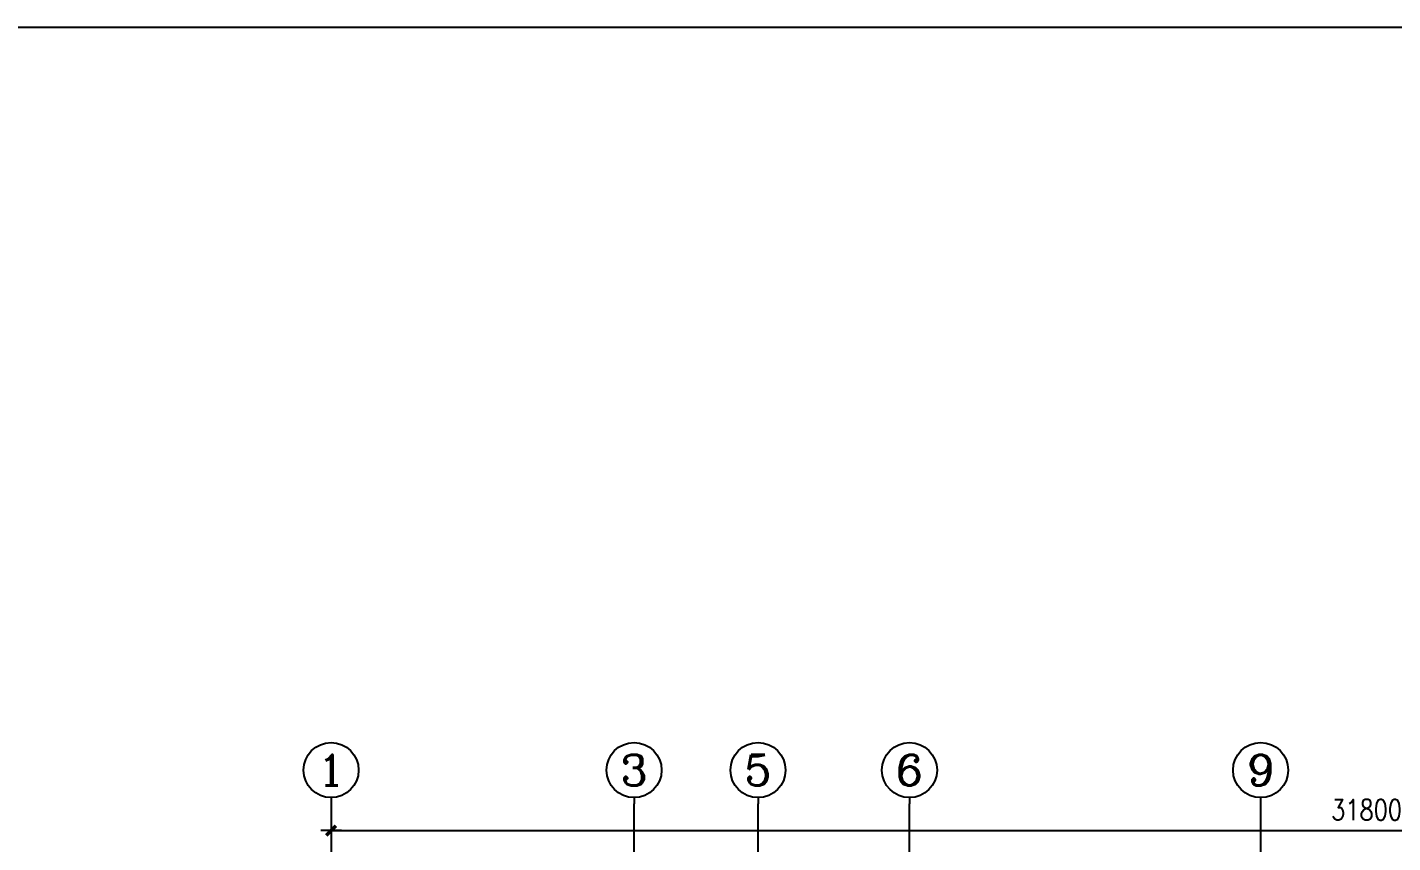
# Model space of a CAD drawing. Extents: x -170759 to 304867, y -311201 to 112352.
# Drawn here: x -85560 to -65730, y -160280 to -148434 of the extents above; entities that cross this region are included whole.
import ezdxf
from ezdxf.enums import TextEntityAlignment as Align

# ---------------------------------------------------------------- set-up
doc = ezdxf.new("R2010")
doc.units = 0
doc.linetypes.add('DOTE', pattern=[2.42, 2, -0.2, 0.02, -0.2])
doc.layers.get('0').update_dxf_attribs({"linetype": 'CONTINUOUS'})
for name, color, linetype in [('AXIS', 3, 'CONTINUOUS'), ('AXIS_TEXT', 7, 'CONTINUOUS'), ('DOTE', 251, 'CONTINUOUS')]:
    doc.layers.add(name, color=color, linetype=linetype)
doc.styles.add('COMPLEX', font='COMPLEX')
doc.styles.add('DIM_FONT', font='SIMPLEX.shx', dxfattribs={"width": 0.8})
doc.dimstyles.new('AXIS', dxfattribs={"dimtxt": 300, "dimasz": 1, "dimexe": 250, "dimexo": 300, "dimgap": 150, "dimtad": 1, "dimdec": 0, "dimdsep": 46, "dimtxsty": 'DIM_FONT', "dimblk": '_DIMX', "dimblk1": '_DIMX', "dimblk2": '_DIMX', "dimcen": 2.5, "dimse1": 1, "dimse2": 1, "dimclrd": 3, "dimclre": 3, "dimclrt": 7, "dimadec": 0, "dimazin": 0, "dimtfac": 1, "dimtdec": 0, "dimtix": 1, "dimtmove": 2, "dimatfit": 3, "dimldrblk": '_DIMX', "dimfxl": 0, "dimtolj": 1, "dimtzin": 0, "dimarcsym": 0})

# ---------------------------------------------------------------- blocks, each defined once
blk = doc.blocks.new('_DIMX')
blk.add_line((-150, 0), (150, 0))
at = {"const_width": 50}
blk.add_lwpolyline([(-70, -70), (70, 70)], dxfattribs=at)
blk = doc.blocks.new('_AXISO')
blk.add_circle((0, 0), 0.5)
at = {"layer": 'AXIS_TEXT', "style": 'COMPLEX', "width": 1.041667}
blk.add_attdef('A', text='', height=0.56, dxfattribs=at).set_placement((-0.25, -0.28), (0.25, -0.28), align=Align.FIT)

msp = doc.modelspace()

# ---------------------------------------------------------------- linework, layer by layer
msp.add_lwpolyline([(-106475.90084, -148433.63435), (-7968.50893, -148433.63435), (-7968.50893, -217988.05866), (-106475.90084, -217988.05866)], close=True)
at = {"layer": 'AXIS'}
for p, q in [((-81147.73424, -159625.97874), (-81147.73424, -159716.41802)), ((-76747.73424, -159625.97874), (-76747.73424, -159716.41802)), ((-74947.73424, -159625.97874), (-74947.73424, -159716.41802)), ((-72747.73424, -159625.97874), (-72747.73424, -159716.41802)), ((-67647.73424, -159625.97874), (-67647.73424, -159716.41802))]:
    msp.add_line(p, q, dxfattribs=at)
at = {"layer": 'DOTE', "linetype": 'DOTE', "ltscale": 0.5}
for p, q in [((-81147.73424, -159716.41802), (-81147.73424, -174657.50102)), ((-76747.73424, -162757.50102), (-76747.73424, -159716.41802)), ((-74947.73424, -166357.50102), (-74947.73424, -159716.41802)), ((-72747.73424, -164557.50102), (-72747.73424, -159716.41802)), ((-67647.73424, -159716.41802), (-67647.73424, -166477.50102))]:
    msp.add_line(p, q, dxfattribs=at)

# ---------------------------------------------------------------- block references
at = {"layer": 'AXIS'}
ref = msp.add_blockref('_AXISO', (-81147.73424, -159225.97874), dxfattribs=dict(at, xscale=800, yscale=800, zscale=800))
ref.add_attrib('A', '1', dxfattribs={"layer": 'AXIS_TEXT', "height": 448, "style": 'COMPLEX', "width": 2.083333}).set_placement((-81347.73424, -159449.97874), (-80947.73424, -159449.97874), align=Align.FIT)
ref = msp.add_blockref('_AXISO', (-76747.73424, -159225.97874), dxfattribs=dict(at, xscale=800, yscale=800, zscale=800))
ref.add_attrib('A', '3', dxfattribs={"layer": 'AXIS_TEXT', "height": 448, "style": 'COMPLEX', "width": 1.339286}).set_placement((-76947.73424, -159449.97874), (-76547.73424, -159449.97874), align=Align.FIT)
ref = msp.add_blockref('_AXISO', (-74947.73424, -159225.97874), dxfattribs=dict(at, xscale=800, yscale=800, zscale=800))
ref.add_attrib('A', '5', dxfattribs={"layer": 'AXIS_TEXT', "height": 448, "style": 'COMPLEX', "width": 1.339286}).set_placement((-75147.73424, -159449.97874), (-74747.73424, -159449.97874), align=Align.FIT)
ref = msp.add_blockref('_AXISO', (-72747.73424, -159225.97874), dxfattribs=dict(at, xscale=800, yscale=800, zscale=800))
ref.add_attrib('A', '6', dxfattribs={"layer": 'AXIS_TEXT', "height": 448, "style": 'COMPLEX', "width": 1.339286}).set_placement((-72947.73424, -159449.97874), (-72547.73424, -159449.97874), align=Align.FIT)
ref = msp.add_blockref('_AXISO', (-67647.73424, -159225.97874), dxfattribs=dict(at, xscale=800, yscale=800, zscale=800))
ref.add_attrib('A', '9', dxfattribs={"layer": 'AXIS_TEXT', "height": 448, "style": 'COMPLEX', "width": 1.339286}).set_placement((-67847.73424, -159449.97874), (-67447.73424, -159449.97874), align=Align.FIT)

# ---------------------------------------------------------------- dimensions: what is measured, and where the dimension line sits
msp.add_linear_dim(base=(-49347.73424, -160103.7681), p1=(-81147.73424, -161620.31286), p2=(-49347.73424, -161620.31286), location=(-66108.83916, -159803.7681), dimstyle='AXIS', dxfattribs=at).render()

doc.saveas('drawing.dxf')
